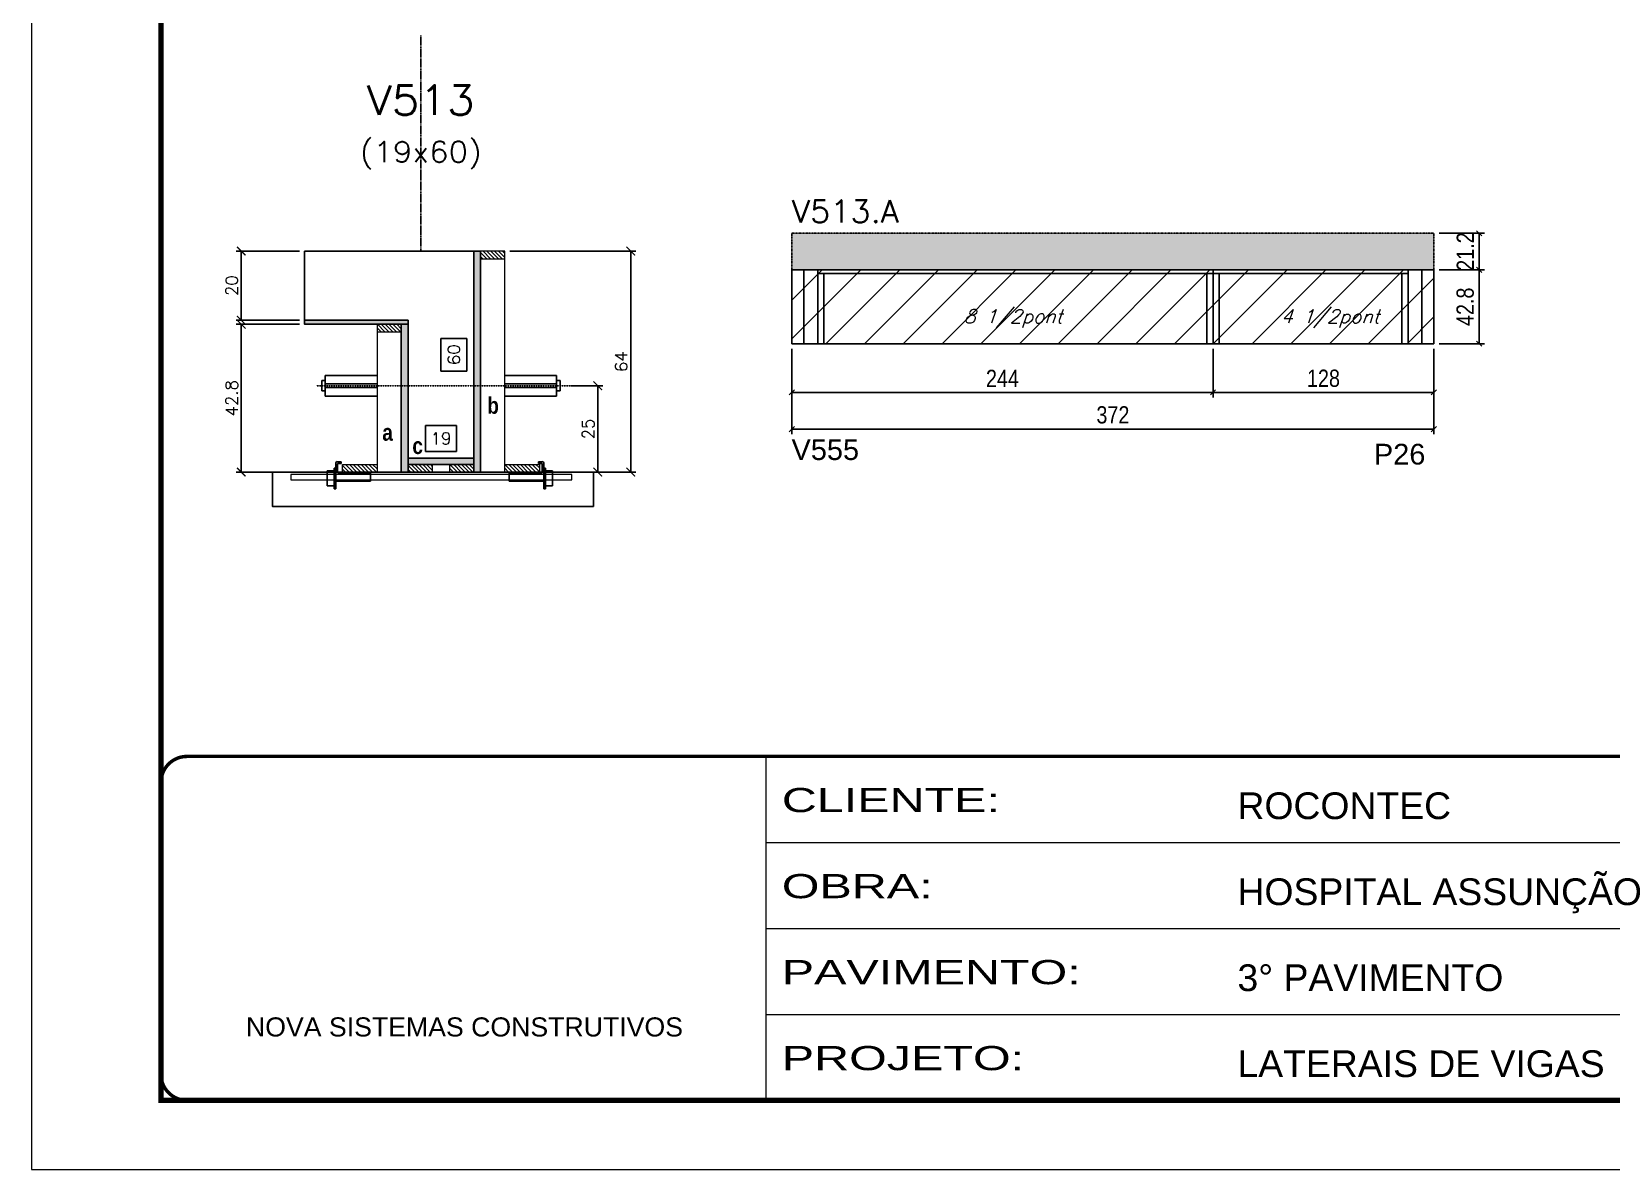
# Model space of a CAD drawing. Extents: x -21493 to -15213, y -12134 to 11887.
# Drawn here: x -16725 to -15810, y 6243 to 6902 of the extents above; entities that cross this region are included whole.
import ezdxf
from ezdxf.enums import TextEntityAlignment as Align

# ---------------------------------------------------------------- set-up
doc = ezdxf.new("R2010")
doc.units = 0
for name, pattern in [('CONTINUO', [0]), ('DASHED', [0.75, 0.5, -0.25]), ('HIDDEN', [0.375, 0.25, -0.125])]:
    doc.linetypes.add(name, pattern=pattern)
for name, color, linetype in [('5', 5, 'Continuous'), ('barrote', 251, 'Continuous'), ('COTA', 241, 'Continuous'), ('Cota Seção (2x)', 4, 'Continuous'), ('detalhes', 4, 'Continuous'), ('Painéis', 200, 'Continuous'), ('presilha', 1, 'Continuous'), ('Reaproveitamento', 251, 'Continuous'), ('SARR_2.2x7', 40, 'Continuous'), ('SARR_3.5x7', 81, 'Continuous'), ('TENSOR', 3, 'Continuous'), ('texto', 7, 'Continuous'), ('Texto de Titulo', 7, 'Continuous'), ('Texto Qtd Sarr', 242, 'Continuous')]:
    doc.layers.add(name, color=color, linetype=linetype)
for name, color, linetype, lineweight in [('CONCRETO', 251, 'Continuous', 25), ('Folhas', 255, 'Continuous', 9), ('Hachura', 251, 'Continuous', 9), ('Madeira', 126, 'Continuous', 18), ('SARRAFO DE PRESSAO', 251, 'DASHED', 9), ('SCO-___-LAJ', 2, 'Continuous', 0), ('Texto Seção', 7, 'Continuous', 15)]:
    doc.layers.add(name, color=color, linetype=linetype, lineweight=lineweight)
doc.styles.add('ARIAL', font='arial.ttf')
doc.styles.add('COTA TECNICA', font='techl___.ttf', dxfattribs={"height": 10})
doc.styles.add('REGUA-120', font='ROMANS.shx', dxfattribs={"height": 15})
doc.styles.add('Romans', font='romans.shx')
doc.styles.get("Standard").update_dxf_attribs({"font": 'arial.ttf'})
doc.styles.add('TECNICA', font='techb___.ttf', dxfattribs={"height": 10})
doc.styles.add('Tecnologia', font='')
doc.styles.get('Tecnologia').set_extended_font_data('Forgotten Futurist')
doc.dimstyles.new('Cota Seção (2x)', dxfattribs={"dimtxt": 7, "dimasz": 5, "dimexe": 3, "dimexo": 3, "dimgap": 2, "dimtad": 3, "dimdec": 1, "dimlfac": 0.5, "dimzin": 12, "dimdsep": 46, "dimtxsty": 'Romans', "dimblk": 'ARCHTICK', "dimcen": 0, "dimclrd": 4, "dimclre": 4, "dimclrt": 1, "dimadec": 1, "dimazin": 3, "dimtfac": 1, "dimtdec": 1, "dimtmove": 0, "dimatfit": 3, "dimldrblk": 'OBLIQUE', "dimfxl": 1, "dimtolj": 1, "dimtzin": 12, "dimarcsym": 0})
doc.dimstyles.new('Cota Seção interna', dxfattribs={"dimtxt": 7, "dimasz": 6, "dimexe": 0.18, "dimexo": 2, "dimgap": -4, "dimtad": 3, "dimdec": 1, "dimlfac": 0.5, "dimzin": 12, "dimdsep": 46, "dimtxsty": 'Romans', "dimblk": 'ARCHTICK', "dimcen": 0.09, "dimse1": 1, "dimse2": 1, "dimsd1": 1, "dimsd2": 1, "dimclrd": 180, "dimclre": 5, "dimclrt": 1, "dimadec": 0, "dimazin": 3, "dimtfac": 1, "dimtdec": 1, "dimtofl": 0, "dimtmove": 0, "dimatfit": 3, "dimldrblk": 'ARCHTICK', "dimfxl": 1, "dimtolj": 1, "dimtzin": 0, "dimarcsym": 0})
doc.dimstyles.new('PAINEL', dxfattribs={"dimtxt": 10, "dimasz": 3, "dimexe": 3, "dimexo": 3, "dimgap": 3, "dimtad": 1, "dimdec": 1, "dimzin": 12, "dimdsep": 46, "dimtxsty": 'COTA TECNICA', "dimblk1": 'OBLIQUE', "dimblk2": 'OBLIQUE', "dimsah": 1, "dimcen": 0.9, "dimclrd": 4, "dimclre": 4, "dimclrt": 240, "dimadec": 1, "dimazin": 3, "dimtfac": 1, "dimtdec": 1, "dimtmove": 0, "dimatfit": 3, "dimfxl": 1, "dimtolj": 1, "dimtzin": 12, "dimarcsym": 0})
pattern_1 = [(45, (-148983.23, -27147.083), (-11.2253202, 11.2253202), [])]

# ---------------------------------------------------------------- blocks, each defined once
blk = doc.blocks.new('titulo1')
at = {"layer": 'Defpoints', "color": 252, "linetype": 'HIDDEN', "ltscale": 2}
blk.add_line((0, 0), (0, 125), dxfattribs=at)
at = {"layer": 'Defpoints', "style": 'Romans', "oblique": 15}
blk.add_attdef('FOLHA', text='', height=10, dxfattribs=at).set_placement((0, 15.58), align=Align.MIDDLE_CENTER)
at = {"layer": 'Texto Qtd Sarr', "color": 3, "style": 'Romans', "oblique": 15}
for tag, height, p in [('TITULO', 17, (0, 71.45)), ('SEÇÃO', 12, (0, 41.55))]:
    blk.add_attdef(tag, text='', height=height, dxfattribs=at).set_placement(p, align=Align.MIDDLE_CENTER)
blk = doc.blocks.new('_ArchTick')
at = {"color": 0, "linetype": 'ByBlock', "const_width": 0.15}
blk.add_lwpolyline([(-0.5, -0.5), (0.5, 0.5)], dxfattribs=at)
blk = doc.blocks.new('*D22')
at = {"layer": 'COTA', "color": 4, "lineweight": -2, "transparency": 16777216}
for p, q in [((-16569.72, 6732.51), (-16606.44, 6732.51)), ((-16603.44, 6646.89), (-16603.44, 6732.51)), ((-16552.12, 6646.89), (-16606.44, 6646.89))]:
    blk.add_line(p, q, dxfattribs=at)
at = {"layer": 'Defpoints', "color": 0, "transparency": 16777216}
for p in [(-16603.44, 6732.51), (-16566.72, 6732.51), (-16549.12, 6646.89)]:
    blk.add_point(p, dxfattribs=at)
at = {"layer": 'COTA', "color": 4, "lineweight": -2, "transparency": 16777216, "xscale": 5, "yscale": 5, "zscale": 5}
for p, rotation in [((-16603.44, 6732.51), 90), ((-16603.44, 6646.89), 270)]:
    blk.add_blockref('_ArchTick', p, dxfattribs=dict(at, rotation=rotation))
at = {"layer": 'COTA', "color": 1, "transparency": 16777216, "insert": (-16608.94, 6689.7), "char_height": 7, "attachment_point": 5, "rotation": 90, "style": 'Romans'}
blk.add_mtext('\\A1;42.8', dxfattribs=at)
blk = doc.blocks.new('_Oblique')
at = {"color": 0, "linetype": 'ByBlock', "lineweight": -2}
blk.add_line((-0.5, -0.5), (0.5, 0.5), dxfattribs=at)
blk = doc.blocks.new('*D23')
at = {"layer": 'COTA', "color": 4, "lineweight": -2, "transparency": 16777216}
for p, q in [((-16569.72, 6774.91), (-16606.44, 6774.91)), ((-16603.44, 6734.91), (-16603.44, 6774.91)), ((-16569.72, 6734.91), (-16606.44, 6734.91))]:
    blk.add_line(p, q, dxfattribs=at)
at = {"layer": 'Defpoints', "color": 0, "transparency": 16777216}
for p in [(-16603.44, 6774.91), (-16566.72, 6774.91), (-16566.72, 6734.91)]:
    blk.add_point(p, dxfattribs=at)
at = {"layer": 'COTA', "color": 4, "lineweight": -2, "transparency": 16777216, "xscale": 5, "yscale": 5, "zscale": 5}
for p, rotation in [((-16603.44, 6774.91), 90), ((-16603.44, 6734.91), 270)]:
    blk.add_blockref('_ArchTick', p, dxfattribs=dict(at, rotation=rotation))
at = {"layer": 'COTA', "color": 1, "transparency": 16777216, "insert": (-16608.94, 6754.91), "char_height": 7, "attachment_point": 5, "rotation": 90, "style": 'Romans'}
blk.add_mtext('\\A1;20', dxfattribs=at)
blk = doc.blocks.new('*D24')
at = {"layer": 'Cota Seção (2x)', "color": 180, "lineweight": -2, "transparency": 16777216}
for p, q in [((-16472.72, 6724.39), (-16487.72, 6724.39)), ((-16487.72, 6724.39), (-16487.72, 6705.39)), ((-16472.72, 6705.39), (-16472.72, 6724.39)), ((-16487.72, 6705.39), (-16472.72, 6705.39))]:
    blk.add_line(p, q, dxfattribs=at)
at = {"layer": 'Defpoints', "color": 0, "transparency": 16777216}
for p in [(-16506.72, 6774.89), (-16468.72, 6774.89), (-16506.72, 6654.89)]:
    blk.add_point(p, dxfattribs=at)
at = {"layer": 'Cota Seção (2x)', "color": 1, "transparency": 16777216, "insert": (-16480.22, 6714.89), "char_height": 7, "attachment_point": 5, "rotation": 90, "style": 'Romans'}
blk.add_mtext('\\A1;60', dxfattribs=at)
blk = doc.blocks.new('PRESILHA METÁLICA 1')
at = {"layer": 'presilha'}
for p, q in [((6, 15.5), (7.5, 15.5)), ((6, -2.5), (6, 15.5)), ((7.5, 10.6), (7.5, 19.9)), ((7.5, 15.5), (7.5, -2.5)), ((12, 21), (8.6, 21)), ((9, 11.6), (9, 18.9)), ((12, 19.5), (9.6, 19.5)), ((12, 21), (12, 19.5)), ((0, 13), (6, 13)), ((0, 13), (0, 0)), ((6, 0), (0, 0)), ((6, 13), (6, 0)), ((37.5, 4.1), (7.5, 4.1)), ((37.5, 11), (9.6, 11)), ((37.5, 11), (37.5, 4.1)), ((7.5, -2.5), (6, -2.5))]:
    blk.add_line(p, q, dxfattribs=at)
for centre, radius, start, end in [((8.6, 19.9), 1.14, 90, 180), ((9.6, 18.9), 0.57, 90, 180), ((9.6, 11.6), 0.57, 180, 270)]:
    blk.add_arc(centre, radius, start, end, dxfattribs=at)
blk = doc.blocks.new('*D25')
at = {"layer": 'Cota Seção (2x)', "color": 180, "lineweight": -2, "transparency": 16777216}
for p, q in [((-16478.72, 6673.89), (-16496.72, 6673.89)), ((-16496.72, 6673.89), (-16496.72, 6658.89)), ((-16478.72, 6658.89), (-16478.72, 6673.89)), ((-16496.72, 6658.89), (-16478.72, 6658.89))]:
    blk.add_line(p, q, dxfattribs=at)
at = {"layer": 'Defpoints', "color": 0, "transparency": 16777216}
for p in [(-16506.72, 6654.89), (-16506.72, 6646.89), (-16468.72, 6646.89)]:
    blk.add_point(p, dxfattribs=at)
at = {"layer": 'Cota Seção (2x)', "color": 1, "transparency": 16777216, "insert": (-16487.72, 6666.39), "char_height": 7, "attachment_point": 5, "style": 'Romans'}
blk.add_mtext('\\A1;19', dxfattribs=at)
blk = doc.blocks.new('*D546')
at = {"layer": 'COTA', "color": 4, "lineweight": -2, "transparency": 16777216}
for p, q in [((-16447.72, 6774.89), (-16374.75, 6774.89)), ((-16377.75, 6774.89), (-16377.75, 6646.89)), ((-16447.72, 6646.89), (-16374.75, 6646.89))]:
    blk.add_line(p, q, dxfattribs=at)
at = {"layer": 'Defpoints', "color": 0, "transparency": 16777216}
for p in [(-16450.72, 6774.89), (-16450.72, 6646.89), (-16377.75, 6646.89)]:
    blk.add_point(p, dxfattribs=at)
at = {"layer": 'COTA', "color": 4, "lineweight": -2, "transparency": 16777216, "xscale": 5, "yscale": 5, "zscale": 5}
for p, rotation in [((-16377.75, 6774.89), 90), ((-16377.75, 6646.89), 270)]:
    blk.add_blockref('_ArchTick', p, dxfattribs=dict(at, rotation=rotation))
at = {"layer": 'COTA', "color": 1, "transparency": 16777216, "insert": (-16383.25, 6710.89), "char_height": 7, "attachment_point": 5, "rotation": 90, "style": 'Romans'}
blk.add_mtext('\\A1;64', dxfattribs=at)
blk = doc.blocks.new('*D547')
at = {"layer": 'COTA', "color": 4, "linetype": 'ByBlock', "lineweight": -2, "transparency": 16777216}
for p, q in [((-16284.39, 6718.26), (-16284.39, 6690.1)), ((-16040.39, 6718.26), (-16040.39, 6690.1)), ((-16284.39, 6693.1), (-16040.39, 6693.1))]:
    blk.add_line(p, q, dxfattribs=at)
at = {"layer": 'Defpoints', "color": 0, "linetype": 'ByBlock', "transparency": 16777216}
for p in [(-16284.39, 6721.26), (-16040.39, 6721.26), (-16040.39, 6693.1)]:
    blk.add_point(p, dxfattribs=at)
at = {"layer": 'COTA', "color": 4, "linetype": 'ByBlock', "lineweight": -2, "transparency": 16777216, "xscale": 3, "yscale": 3, "zscale": 3, "rotation": 180}
blk.add_blockref('_Oblique', (-16284.39, 6693.1), dxfattribs=at)
at = {"layer": 'COTA', "color": 4, "linetype": 'ByBlock', "lineweight": -2, "transparency": 16777216, "xscale": 3, "yscale": 3, "zscale": 3}
blk.add_blockref('_Oblique', (-16040.39, 6693.1), dxfattribs=at)
at = {"layer": 'COTA', "color": 240, "linetype": 'ByBlock', "transparency": 16777216, "insert": (-16162.39, 6701.17), "char_height": 10, "attachment_point": 5, "style": 'COTA TECNICA'}
blk.add_mtext('\\A1;244', dxfattribs=at)
blk = doc.blocks.new('*D548')
at = {"layer": 'COTA', "color": 4, "linetype": 'ByBlock', "lineweight": -2, "transparency": 16777216}
for p, q in [((-16040.39, 6718.26), (-16040.39, 6690.1)), ((-15912.39, 6718.26), (-15912.39, 6690.1)), ((-16040.39, 6693.1), (-15912.39, 6693.1))]:
    blk.add_line(p, q, dxfattribs=at)
at = {"layer": 'Defpoints', "color": 0, "linetype": 'ByBlock', "transparency": 16777216}
for p in [(-16040.39, 6721.26), (-15912.39, 6721.26), (-15912.39, 6693.1)]:
    blk.add_point(p, dxfattribs=at)
at = {"layer": 'COTA', "color": 4, "linetype": 'ByBlock', "lineweight": -2, "transparency": 16777216, "xscale": 3, "yscale": 3, "zscale": 3, "rotation": 180}
blk.add_blockref('_Oblique', (-16040.39, 6693.1), dxfattribs=at)
at = {"layer": 'COTA', "color": 4, "linetype": 'ByBlock', "lineweight": -2, "transparency": 16777216, "xscale": 3, "yscale": 3, "zscale": 3}
blk.add_blockref('_Oblique', (-15912.39, 6693.1), dxfattribs=at)
at = {"layer": 'COTA', "color": 240, "linetype": 'ByBlock', "transparency": 16777216, "insert": (-15976.39, 6701.19), "char_height": 10, "attachment_point": 5, "style": 'COTA TECNICA'}
blk.add_mtext('\\A1;128', dxfattribs=at)
blk = doc.blocks.new('*D549')
at = {"layer": 'COTA', "color": 4, "linetype": 'ByBlock', "lineweight": -2, "transparency": 16777216}
for p, q in [((-15909.39, 6764.06), (-15883.16, 6764.06)), ((-15886.16, 6764.06), (-15886.16, 6721.26)), ((-15909.39, 6721.26), (-15883.16, 6721.26))]:
    blk.add_line(p, q, dxfattribs=at)
at = {"layer": 'Defpoints', "color": 0, "linetype": 'ByBlock', "transparency": 16777216}
for p in [(-15912.39, 6764.06), (-15912.39, 6721.26), (-15886.16, 6721.26)]:
    blk.add_point(p, dxfattribs=at)
at = {"layer": 'COTA', "color": 4, "linetype": 'ByBlock', "lineweight": -2, "transparency": 16777216, "xscale": 3, "yscale": 3, "zscale": 3}
for p, rotation in [((-15886.16, 6764.06), 90), ((-15886.16, 6721.26), 270)]:
    blk.add_blockref('_Oblique', p, dxfattribs=dict(at, rotation=rotation))
at = {"layer": 'COTA', "color": 240, "linetype": 'ByBlock', "transparency": 16777216, "insert": (-15894.25, 6742.66), "char_height": 10, "attachment_point": 5, "rotation": 90, "style": 'COTA TECNICA'}
blk.add_mtext('\\A1;42.8', dxfattribs=at)
blk = doc.blocks.new('*D550')
at = {"layer": 'COTA', "color": 4, "linetype": 'ByBlock', "lineweight": -2, "transparency": 16777216}
for p, q in [((-15909.39, 6785.26), (-15883.16, 6785.26)), ((-15886.16, 6764.06), (-15886.16, 6785.26)), ((-15909.39, 6764.06), (-15883.16, 6764.06))]:
    blk.add_line(p, q, dxfattribs=at)
at = {"layer": 'Defpoints', "color": 0, "linetype": 'ByBlock', "transparency": 16777216}
for p in [(-15912.39, 6785.26), (-15886.16, 6785.26), (-15912.39, 6764.06)]:
    blk.add_point(p, dxfattribs=at)
at = {"layer": 'COTA', "color": 4, "linetype": 'ByBlock', "lineweight": -2, "transparency": 16777216, "xscale": 3, "yscale": 3, "zscale": 3}
for p, rotation in [((-15886.16, 6785.26), 90), ((-15886.16, 6764.06), 270)]:
    blk.add_blockref('_Oblique', p, dxfattribs=dict(at, rotation=rotation))
at = {"layer": 'COTA', "color": 240, "linetype": 'ByBlock', "transparency": 16777216, "insert": (-15894.22, 6774.66), "char_height": 10, "attachment_point": 5, "rotation": 90, "style": 'COTA TECNICA'}
blk.add_mtext('\\A1;21.2', dxfattribs=at)
blk = doc.blocks.new('*D26')
at = {"layer": 'COTA', "color": 4, "lineweight": -2, "transparency": 16777216}
for p, q in [((-16412.42, 6696.86), (-16393.86, 6696.86)), ((-16396.86, 6696.86), (-16396.86, 6646.89)), ((-16412.42, 6646.89), (-16393.86, 6646.89))]:
    blk.add_line(p, q, dxfattribs=at)
at = {"layer": 'Defpoints', "color": 0, "transparency": 16777216}
for p in [(-16415.42, 6696.86), (-16415.42, 6646.89), (-16396.86, 6646.89)]:
    blk.add_point(p, dxfattribs=at)
at = {"layer": 'COTA', "color": 4, "lineweight": -2, "transparency": 16777216, "xscale": 5, "yscale": 5, "zscale": 5}
for p, rotation in [((-16396.86, 6696.86), 90), ((-16396.86, 6646.89), 270)]:
    blk.add_blockref('_ArchTick', p, dxfattribs=dict(at, rotation=rotation))
at = {"layer": 'COTA', "color": 1, "transparency": 16777216, "insert": (-16402.36, 6671.87), "char_height": 7, "attachment_point": 5, "rotation": 90, "style": 'Romans'}
blk.add_mtext('\\A1;25', dxfattribs=at)
blk = doc.blocks.new('*D581')
at = {"layer": 'COTA', "color": 4, "linetype": 'ByBlock', "lineweight": -2, "transparency": 16777216}
for p, q in [((-16284.39, 6718.26), (-16284.39, 6668.78)), ((-15912.39, 6718.26), (-15912.39, 6668.78)), ((-16284.39, 6671.78), (-15912.39, 6671.78))]:
    blk.add_line(p, q, dxfattribs=at)
at = {"layer": 'Defpoints', "color": 0, "linetype": 'ByBlock', "transparency": 16777216}
for p in [(-16284.39, 6721.26), (-15912.39, 6721.26), (-15912.39, 6671.78)]:
    blk.add_point(p, dxfattribs=at)
at = {"layer": 'COTA', "color": 4, "linetype": 'ByBlock', "lineweight": -2, "transparency": 16777216, "xscale": 3, "yscale": 3, "zscale": 3, "rotation": 180}
blk.add_blockref('_Oblique', (-16284.39, 6671.78), dxfattribs=at)
at = {"layer": 'COTA', "color": 4, "linetype": 'ByBlock', "lineweight": -2, "transparency": 16777216, "xscale": 3, "yscale": 3, "zscale": 3}
blk.add_blockref('_Oblique', (-15912.39, 6671.78), dxfattribs=at)
at = {"layer": 'COTA', "color": 240, "linetype": 'ByBlock', "transparency": 16777216, "insert": (-16098.39, 6680), "char_height": 10, "attachment_point": 5, "style": 'COTA TECNICA'}
blk.add_mtext('\\A1;372', dxfattribs=at)
blk = doc.blocks.new('9999999999')
at = {"color": 30, "linetype": 'CONTINUO'}
for p, q in [((98564.56, 34230.21), (98564.56, 34429.45)), ((98564.56, 34379.64), (99583.98, 34379.64)), ((98564.56, 34329.83), (99487.98, 34329.83)), ((98564.56, 34280.02), (99487.98, 34280.02))]:
    blk.add_line(p, q, dxfattribs=at)
at = {"color": 30, "linetype": 'CONTINUO', "const_width": 2}
blk.add_lwpolyline([(99583.98, 34230.21), (99583.98, 34414.45, 0.414214), (99568.98, 34429.45), (98228.98, 34429.45, 0.414214), (98213.98, 34414.45), (98213.98, 34245.21, 0.414214), (98228.98, 34230.21), (99583.98, 34230.21)], format="xyb", dxfattribs=at)
at = {"layer": 'Folhas'}
blk.add_lwpolyline([(98138.98, 34190.21), (99623.98, 34190.21), (99623.98, 35240.21), (98138.98, 35240.21)], close=True, dxfattribs=at)
at = {"layer": 'Folhas', "color": 30, "const_width": 3}
blk.add_lwpolyline([(98213.98, 34230.21), (99583.98, 34230.21), (99583.98, 35200.21), (98213.98, 35200.21)], close=True, dxfattribs=at)
at = {"color": 7, "linetype": 'Continuous', "ltscale": 5, "style": 'ARIAL'}
for s, height, p in [('ROCONTEC', 15.483, (98837.68, 34393.13)), ('HOSPITAL ASSUNÇÃO', 15.4829, (98837.68, 34343.32)), ('3° PAVIMENTO', 15.4829, (98837.68, 34293.51)), ('NOVA SISTEMAS CONSTRUTIVOS', 11.0592, (98263.19, 34267.21)), ('LATERAIS DE VIGAS', 15.4829, (98837.68, 34243.7))]:
    blk.add_text(s, height=height, dxfattribs=at).set_placement(p)
at = {"layer": 'Folhas', "color": 7, "style": 'Tecnologia', "width": 1.5}
for s, p in [('CLIENTE:', (98573.65, 34397.17)), ('OBRA:', (98573.65, 34347.31)), ('PAVIMENTO:', (98573.65, 34297.5)), ('PROJETO:', (98573.65, 34247.69))]:
    blk.add_text(s, height=14, dxfattribs=at).set_placement(p)

msp = doc.modelspace()

# ---------------------------------------------------------------- hatches: boundary and pattern name
at = {"layer": 'COTA', "linetype": 'DASHED', "ltscale": 0.3}
h = msp.add_hatch(dxfattribs=at)
h.set_pattern_fill('AR-CONC', color=256, scale=0.03)
h.set_pattern_definition([(50, (-148983.2308, -26731.244), (5.46554007, -0.47817257), [0.5715, -6.2865]), (355, (-148983.231, -26731.244), (-1.05730264, 5.73170536), [0.4572, -5.02921753]), (100.4514447, (-148982.7753, -26731.284), (4.40823741, 5.25353256), [0.48570026, -5.34270734]), (46.1842, (-148983.231, -26729.72), (8.13237123, -1.26126984), [0.85725, -9.42975]), (96.6355576, (-148982.553, -26729.825), (7.122124, 7.42278374), [0.7285507, -8.01406824]), (351.184151, (-148983.231, -26729.72), (7.122124, 7.42278374), [0.685799, -7.54379196]), (21, (-148982.4688, -26730.101), (4.54843174, -3.06795595), [0.5715, -6.2865]), (326, (-148982.469, -26730.101), (1.85406085, 5.52563898), [0.4572, -5.0292]), (71.451445, (-148982.0897, -26730.357), (6.40249258, 2.45768307), [0.48570026, -5.34269813]), (37.5, (-148983.2308, -26731.2442), (0.092658098, 2.536651166), [0, -4.96824, 0, -5.1054, 0, -5.04825]), (7.5, (-148983.2308, -26731.2442), (2.004589875, 3.005417245), [0, -2.91084, 0, -4.85394, 0, -1.92405]), (327.5, (-148984.93, -26731.2442), (4.067717855, -0.17186232), [0, -1.905, 0, -5.9436, 0, -7.8867]), (317.5, (-148985.692, -26731.2442), (4.44387544, 0.76279473), [0, -2.4765, 0, -3.94716, 0, -5.6007])])
h.paths.add_polyline_path([(-15912.39, 6764.06), (-15912.39, 6785.26), (-16284.39, 6785.26), (-16284.39, 6764.06)])
at = {"layer": 'Hachura'}
h = msp.add_hatch(color=256, dxfattribs=at)
h.dxf.hatch_style = 1
h.paths.add_polyline_path([(-16468.72, 6774.89), (-16464.72, 6774.89), (-16464.72, 6646.89), (-16468.72, 6646.89)])
h = msp.add_hatch(dxfattribs=at)
h.set_pattern_fill('ANSI31', color=256, scale=0.5, angle=270, style=0)
h.set_pattern_definition([(315, (6381.0987, -1532.758), (1.12253202, 1.12253202), [])])
h.paths.add_polyline_path([(-16450.72, 6770.49), (-16450.72, 6774.89), (-16464.72, 6774.89), (-16464.72, 6770.49)])
h = msp.add_hatch(color=256, dxfattribs=at)
h.dxf.hatch_style = 1
h.paths.add_polyline_path([(-16506.72, 6732.51), (-16506.72, 6734.91), (-16566.72, 6734.91), (-16566.72, 6732.51)])
h = msp.add_hatch(dxfattribs=at)
h.set_pattern_fill('ANSI31', color=256, scale=0.5, angle=270, style=0)
h.set_pattern_definition([(315, (6441.0987, -1575.1322), (1.12253202, 1.12253202), [])])
h.paths.add_polyline_path([(-16510.72, 6728.11), (-16510.72, 6732.51), (-16524.72, 6732.51), (-16524.72, 6728.11)])
h = msp.add_hatch(color=256, dxfattribs=at)
h.dxf.hatch_style = 1
h.paths.add_polyline_path([(-16510.72, 6732.51), (-16506.72, 6732.51), (-16506.72, 6646.89), (-16510.72, 6646.89)])
h = msp.add_hatch(color=256, dxfattribs=at)
h.dxf.hatch_style = 1
h.paths.add_polyline_path([(-16468.72, 6651.29), (-16468.72, 6654.89), (-16506.72, 6654.89), (-16506.72, 6651.29)])
h = msp.add_hatch(dxfattribs=at)
h.set_pattern_fill('ANSI31', color=256, scale=0.5, angle=270, style=0)
h.set_pattern_definition([(315, (6441.0987, -1582.758), (1.12253202, 1.12253202), [])])
h.paths.add_polyline_path([(-16544.72, 6646.89), (-16544.72, 6651.29), (-16524.72, 6651.29), (-16524.72, 6646.89)])
h = msp.add_hatch(dxfattribs=at)
h.set_pattern_fill('ANSI31', color=256, scale=0.5, angle=270, style=0)
h.set_pattern_definition([(315, (6449.8987, -1582.758), (1.12253202, 1.12253202), [])])
h.paths.add_polyline_path([(-16506.72, 6646.89), (-16506.72, 6651.29), (-16492.72, 6651.29), (-16492.72, 6646.89)])
h = msp.add_hatch(dxfattribs=at)
h.set_pattern_fill('ANSI31', color=256, scale=0.5, angle=270, style=0)
h.set_pattern_definition([(315, (6449.9008, -1582.758), (1.12253202, 1.12253202), [])])
h.paths.add_polyline_path([(-16468.72, 6646.89), (-16468.72, 6651.29), (-16482.72, 6651.29), (-16482.72, 6646.89)])
h = msp.add_hatch(dxfattribs=at)
h.set_pattern_fill('ANSI31', color=256, scale=0.5, angle=270, style=0)
h.set_pattern_definition([(315, (6347.0987, -1582.758), (1.12253202, 1.12253202), [])])
h.paths.add_polyline_path([(-16450.72, 6646.89), (-16450.72, 6651.29), (-16430.72, 6651.29), (-16430.72, 6646.89)])
at = {"layer": 'Reaproveitamento', "linetype": 'ByBlock'}
h = msp.add_hatch(dxfattribs=at)
h.set_pattern_fill('ANSI31', color=256, scale=5)
h.set_pattern_definition(pattern_1)
h.paths.add_polyline_path([(-16040.39, 6721.26), (-16040.39, 6764.06), (-16284.39, 6764.06), (-16284.39, 6721.26)])
h.paths.add_polyline_path([(-16192.64, 6727.85), (-16125.03, 6727.85), (-16119.53, 6743.82), (-16187.14, 6743.82)], flags=24)
h = msp.add_hatch(dxfattribs=at)
h.set_pattern_fill('ANSI31', color=256, scale=5)
h.set_pattern_definition(pattern_1)
h.paths.add_polyline_path([(-16040.39, 6764.06), (-16040.39, 6721.26), (-15912.39, 6721.26), (-15912.39, 6764.06)])
h.paths.add_polyline_path([(-16009.11, 6727.81), (-15941.49, 6727.81), (-15935.99, 6743.78), (-16003.61, 6743.78)], flags=24)

# ---------------------------------------------------------------- linework, layer by layer
at = {"ltscale": 3}
for p, q in [((-16554.72, 6702.94), (-16554.72, 6690.94)), ((-16554.72, 6702.94), (-16524.72, 6702.94)), ((-16420.72, 6702.94), (-16450.72, 6702.94)), ((-16420.72, 6702.94), (-16420.72, 6690.94)), ((-16556.72, 6699.94), (-16556.72, 6693.94)), ((-16556.72, 6699.94), (-16554.72, 6699.94)), ((-16554.72, 6693.94), (-16556.72, 6693.94)), ((-16524.72, 6697.94), (-16554.72, 6697.94)), ((-16524.72, 6695.94), (-16554.72, 6695.94)), ((-16450.72, 6697.94), (-16420.72, 6697.94)), ((-16450.72, 6695.94), (-16420.72, 6695.94)), ((-16420.72, 6699.94), (-16418.72, 6699.94)), ((-16420.72, 6693.94), (-16418.72, 6693.94)), ((-16418.72, 6699.94), (-16418.72, 6693.94)), ((-16554.72, 6690.94), (-16524.72, 6690.94)), ((-16420.72, 6690.94), (-16450.72, 6690.94))]:
    msp.add_line(p, q, dxfattribs=at)
at = {"layer": 'barrote'}
msp.add_lwpolyline([(-16399.36, 6626.89), (-16585.32, 6626.89), (-16585.32, 6646.89), (-16399.36, 6646.89)], close=True, dxfattribs=at)
at = {"layer": 'CONCRETO'}
for p, q in [((-16506.72, 6774.91), (-16566.72, 6774.91)), ((-16506.72, 6774.89), (-16506.72, 6774.89))]:
    msp.add_line(p, q, dxfattribs=at)
msp.add_lwpolyline([(-16506.72, 6774.89), (-16506.72, 6774.89), (-16468.72, 6774.89), (-16468.72, 6651.29), (-16468.72, 6651.29), (-16468.72, 6654.89), (-16506.72, 6654.89), (-16506.72, 6734.91), (-16566.72, 6734.91), (-16566.72, 6774.91)], dxfattribs=at)
at = {"layer": 'COTA', "linetype": 'DASHED', "ltscale": 0.3}
for p, q in [((-16284.39, 6785.26), (-15912.39, 6785.26)), ((-16284.39, 6785.26), (-16284.39, 6764.06)), ((-15912.39, 6785.26), (-15912.39, 6764.06))]:
    msp.add_line(p, q, dxfattribs=at)
at = {"layer": 'Madeira'}
for points in [[(-16450.72, 6770.49), (-16450.72, 6774.89), (-16464.72, 6774.89), (-16464.72, 6770.49)], [(-16450.72, 6774.89), (-16464.72, 6774.89), (-16464.72, 6646.89), (-16450.72, 6646.89)], [(-16510.72, 6728.11), (-16510.72, 6732.51), (-16524.72, 6732.51), (-16524.72, 6728.11)], [(-16510.72, 6732.51), (-16524.72, 6732.51), (-16524.72, 6646.89), (-16510.72, 6646.89)], [(-16544.72, 6646.89), (-16544.72, 6651.29), (-16524.72, 6651.29), (-16524.72, 6646.89)], [(-16506.72, 6646.89), (-16506.72, 6651.29), (-16492.72, 6651.29), (-16492.72, 6646.89)], [(-16468.72, 6646.89), (-16468.72, 6651.29), (-16482.72, 6651.29), (-16482.72, 6646.89)], [(-16450.72, 6646.89), (-16450.72, 6651.29), (-16430.72, 6651.29), (-16430.72, 6646.89)]]:
    msp.add_lwpolyline(points, close=True, dxfattribs=at)
at = {"layer": 'Painéis', "linetype": 'ByBlock'}
for p, q in [((-16284.39, 6764.06), (-15912.39, 6764.06)), ((-16284.39, 6764.06), (-16284.39, 6721.26)), ((-16040.39, 6764.06), (-16040.39, 6721.26)), ((-15912.39, 6764.06), (-15912.39, 6721.26)), ((-16284.39, 6721.26), (-15912.39, 6721.26))]:
    msp.add_line(p, q, dxfattribs=at)
at = {"layer": 'Painéis'}
for points in [[(-16468.72, 6774.89), (-16464.72, 6774.89), (-16464.72, 6646.89), (-16468.72, 6646.89)], [(-16506.72, 6732.51), (-16506.72, 6734.91), (-16566.72, 6734.91), (-16566.72, 6732.51)], [(-16510.72, 6732.51), (-16506.72, 6732.51), (-16506.72, 6646.89), (-16510.72, 6646.89)], [(-16468.72, 6651.29), (-16468.72, 6654.89), (-16506.72, 6654.89), (-16506.72, 6651.29)]]:
    msp.add_lwpolyline(points, close=True, dxfattribs=at)
at = {"layer": 'SARR_2.2x7', "linetype": 'Continuous', "ltscale": 50}
for p, q in [((-16277.39, 6764.06), (-16277.39, 6721.26)), ((-16269.39, 6761.86), (-16040.39, 6761.86)), ((-16040.39, 6761.86), (-15927.39, 6761.86)), ((-15919.39, 6764.06), (-15919.39, 6721.26))]:
    msp.add_line(p, q, dxfattribs=at)
at = {"layer": 'SARR_3.5x7'}
for p, q in [((-16269.39, 6764.06), (-16269.39, 6721.26)), ((-16265.89, 6761.86), (-16265.89, 6721.26)), ((-16043.89, 6761.86), (-16043.89, 6721.26)), ((-16036.89, 6761.86), (-16036.89, 6721.26)), ((-15930.89, 6761.86), (-15930.89, 6721.26)), ((-15927.39, 6764.06), (-15927.39, 6721.26))]:
    msp.add_line(p, q, dxfattribs=at)
at = {"layer": 'SCO-___-LAJ', "color": 1}
msp.add_lwpolyline([(-16411.86, 6645.55), (-16574.66, 6645.55), (-16574.66, 6642.35), (-16411.86, 6642.35)], close=True, dxfattribs=at)
at = {"layer": 'TENSOR', "linetype": 'HIDDEN', "ltscale": 0.5}
msp.add_line((-16402.72, 6696.94), (-16560.02, 6696.94), dxfattribs=at)

# ---------------------------------------------------------------- block references
at = {"layer": 'presilha', "yscale": 0.6666666666666666, "zscale": 0.6666666666666666}
for p, xscale in [((-16553.59, 6638.92), 0.6666666666666666), ((-16423.14, 6638.92), -0.6666666666666666)]:
    msp.add_blockref('PRESILHA METÁLICA 1', p, dxfattribs=dict(at, xscale=xscale))
at = {"layer": 'SARRAFO DE PRESSAO', "color": 6, "linetype": 'ByBlock'}
msp.add_blockref('9999999999', (-114863.89, -27947.27), dxfattribs=at)
at = {"layer": 'Texto Seção'}
ref = msp.add_blockref('titulo1', (-16499.4, 6774.89), dxfattribs=at)
ref.add_attrib('TITULO', 'V513', dxfattribs={"layer": 'Texto de Titulo', "color": 7, "height": 17, "style": 'Romans', "width": 1.1}).set_placement((-16499.4, 6862.39), align=Align.MIDDLE_CENTER)
ref.add_attrib('SEÇÃO', '(19x60)', dxfattribs={"layer": 'Texto de Titulo', "color": 7, "height": 12, "style": 'Romans', "width": 1.1}).set_placement((-16499.4, 6832.39), align=Align.MIDDLE_CENTER)

# ---------------------------------------------------------------- texts
at = {"layer": '5', "linetype": 'Continuous'}
for s, p in [('V555', (-16284.61, 6653.91)), ('P26', (-15947.16, 6651.28))]:
    msp.add_text(s, height=12, rotation=0.00004, dxfattribs=at).set_placement(p)
at = {"layer": 'detalhes', "style": 'TECNICA'}
for s, p in [('b', (-16460.89, 6680.69)), ('a', (-16521.72, 6665.08)), ('c', (-16504.29, 6657.38))]:
    msp.add_text(s, height=9.6, dxfattribs=at).set_placement(p)
at = {"layer": 'texto', "color": 2, "char_height": 8, "attachment_point": 5, "style": 'Romans'}
for s, insert in [('{\\Q19;\\C256;8 1/2pont}', (-16156.28, 6735.83)), ('{\\Q19;\\C256;4 1/2pont}', (-15972.55, 6735.79))]:
    msp.add_mtext(s, dxfattribs=dict(at, insert=insert))
at = {"layer": 'Texto Seção', "style": 'REGUA-120', "width": 1.05}
msp.add_text('V513.A', height=13, dxfattribs=at).set_placement((-16284.39, 6791.44))

# ---------------------------------------------------------------- dimensions: what is measured, and where the dimension line sits
at = {"layer": 'COTA', "linetype": 'ByBlock'}
dim = msp.add_linear_dim(base=(-15886.16, 6785.26), p1=(-15912.39, 6764.06), p2=(-15912.39, 6785.26), angle=90, dimstyle='PAINEL', dxfattribs=at)
dim.commit()
dim.dimension.update_dxf_attribs({"geometry": '*D550', "text_midpoint": (-15886.16, 6774.66), "dimtype": 160})
at = {"layer": 'COTA'}
for base, p1, p2, picture, middle in [((-16603.44, 6774.91), (-16566.72, 6734.91), (-16566.72, 6774.91), '*D23', (-16608.94, 6754.91)), ((-16377.75, 6646.89), (-16450.72, 6774.89), (-16450.72, 6646.89), '*D546', (-16383.25, 6710.89)), ((-16603.44, 6732.51), (-16549.12, 6646.89), (-16566.72, 6732.51), '*D22', (-16608.94, 6689.7)), ((-16396.86, 6646.89), (-16415.42, 6696.86), (-16415.42, 6646.89), '*D26', (-16402.36, 6671.87))]:
    dim = msp.add_linear_dim(base=base, p1=p1, p2=p2, angle=90, dimstyle='Cota Seção (2x)', dxfattribs=at)
    dim.commit()
    dim.dimension.update_dxf_attribs({"geometry": picture, "text_midpoint": middle})
at = {"layer": 'COTA', "linetype": 'ByBlock'}
dim = msp.add_linear_dim(base=(-15886.16, 6721.26), p1=(-15912.39, 6764.06), p2=(-15912.39, 6721.26), angle=90, dimstyle='PAINEL', dxfattribs=at)
dim.commit()
dim.dimension.update_dxf_attribs({"geometry": '*D549', "text_midpoint": (-15894.25, 6742.66)})
for base, p2, picture, middle in [((-16040.39, 6693.1), (-16040.39, 6721.26), '*D547', (-16162.39, 6701.17)), ((-15912.39, 6671.78), (-15912.39, 6721.26), '*D581', (-16098.39, 6680))]:
    dim = msp.add_linear_dim(base=base, p1=(-16284.39, 6721.26), p2=p2, dimstyle='PAINEL', dxfattribs=at)
    dim.commit()
    dim.dimension.update_dxf_attribs({"geometry": picture, "text_midpoint": middle})
dim = msp.add_linear_dim(base=(-15912.39, 6693.1), p1=(-16040.39, 6721.26), p2=(-15912.39, 6721.26), dimstyle='PAINEL', override={"dimtmove": 1}, dxfattribs=at)
dim.commit()
dim.dimension.update_dxf_attribs({"geometry": '*D548', "text_midpoint": (-15976.39, 6701.19)})
at = {"layer": 'Cota Seção (2x)'}
dim = msp.add_linear_dim(base=(-16468.72, 6774.89), p1=(-16506.72, 6654.89), p2=(-16506.72, 6774.89), angle=90, dimstyle='Cota Seção interna', dxfattribs=at)
dim.commit()
dim.dimension.update_dxf_attribs({"geometry": '*D24', "text_midpoint": (-16468.72, 6714.89), "dimtype": 160})
dim = msp.add_linear_dim(base=(-16506.72, 6654.89), p1=(-16468.72, 6646.89), p2=(-16506.72, 6646.89), angle=180, dimstyle='Cota Seção interna', dxfattribs=at)
dim.commit()
dim.dimension.update_dxf_attribs({"geometry": '*D25', "text_midpoint": (-16487.72, 6666.39)})

doc.saveas('drawing.dxf')
